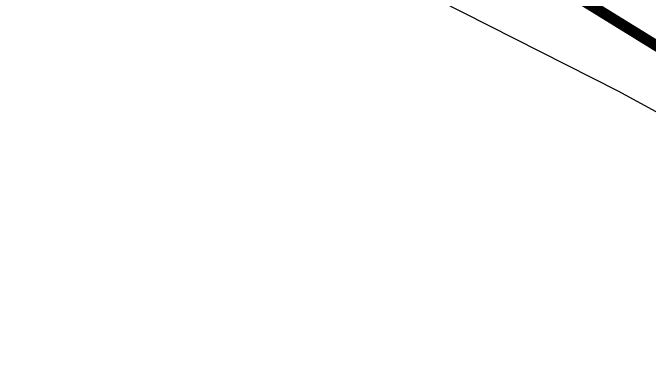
# Model space of a CAD drawing. Header units: metres. Extents: x 5050628 to 5051714, y 2427166 to 2427740.
# Drawn here: x 5051166.85 to 5051184.29, y 2427320.17 to 2427329.56 of the extents above; entities that cross this region are included whole.
import ezdxf

# ---------------------------------------------------------------- set-up
doc = ezdxf.new("R2010")
doc.units = ezdxf.units.M
doc.layers.add('DEFENSA_METALICA', color=252, linetype='Continuous', true_color=0xa9b0b6)
doc.layers.add('LEVANTAMIENTO', color=253, linetype='Continuous', true_color=0xbebebe)
doc.layers.add('ORTOFOTO', color=7, linetype='Continuous')
picture_1 = doc.add_image_def('image1.jpg', size_in_pixel=(6889, 5778))

msp = doc.modelspace()

# ---------------------------------------------------------------- linework, layer by layer
at = {"layer": 'DEFENSA_METALICA', "const_width": 0.3}
msp.add_lwpolyline([(5051124.195, 2427361.779), (5051125.046, 2427361.324), (5051125.897, 2427360.869), (5051126.749, 2427360.412), (5051127.601, 2427359.955), (5051128.453, 2427359.498), (5051175.064, 2427334.474), (5051187.886, 2427326.561)], dxfattribs=at)
at = {"layer": 'LEVANTAMIENTO'}
msp.add_lwpolyline([(5051064.753, 2427382.244), (5051072.038, 2427380.793), (5051087.712, 2427376.353), (5051094.683, 2427372.998), (5051106.19, 2427367.151), (5051112.979, 2427363.436), (5051124.192, 2427357.234), (5051134.994, 2427351.195), (5051146.564, 2427345.044), (5051167.871, 2427335.319), (5051183.433, 2427327.425), (5051206.79, 2427314.716)], dxfattribs=at)

# ---------------------------------------------------------------- pictures from other files: only their frames are drawn
at = {"layer": 'ORTOFOTO'}
image = msp.add_image(picture_1, insert=(5050758.889, 2427166.467), size_in_units=(683.85, 573.565), dxfattribs=at)
image.dxf.flags = 11

doc.saveas('drawing.dxf')
